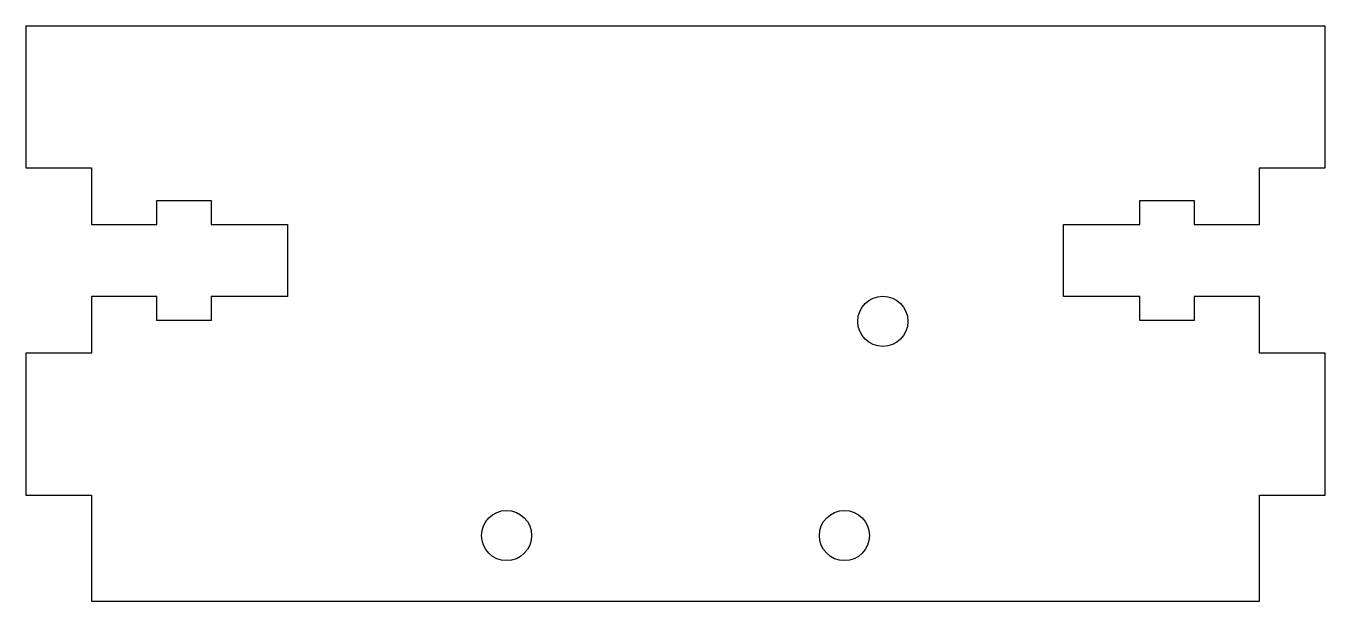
# Model space of a CAD drawing. Header units: millimetres. Extents: x 25.6 to 85.2, y 63.5 to 89.8.
import ezdxf

# ---------------------------------------------------------------- set-up
doc = ezdxf.new("R2010")
doc.units = ezdxf.units.MM
doc.layers.get('0').update_dxf_attribs({"linetype": 'CONTINUOUS'})

msp = doc.modelspace()

# ---------------------------------------------------------------- linework, layer by layer
for p, q in [((85.2, 89.813), (25.6, 89.813)), ((25.6, 89.813), (25.6, 83.313)), ((85.2, 83.313), (85.2, 89.813)), ((25.6, 83.313), (28.6, 83.313)), ((28.6, 83.313), (28.6, 80.713)), ((82.2, 80.713), (82.2, 83.313)), ((82.2, 83.313), (85.2, 83.313)), ((31.6, 80.713), (31.6, 81.813)), ((31.6, 81.813), (34.1, 81.813)), ((34.1, 81.813), (34.1, 80.713)), ((76.7, 80.713), (76.7, 81.813)), ((76.7, 81.813), (79.2, 81.813)), ((79.2, 81.813), (79.2, 80.713)), ((28.6, 80.713), (31.6, 80.713)), ((34.1, 80.713), (37.6, 80.713)), ((37.6, 80.713), (37.6, 77.413)), ((73.2, 77.413), (73.2, 80.713)), ((73.2, 80.713), (76.7, 80.713)), ((79.2, 80.713), (82.2, 80.713)), ((31.6, 77.413), (28.6, 77.413)), ((28.6, 77.413), (28.6, 74.813)), ((31.6, 76.313), (31.6, 77.413)), ((37.6, 77.413), (34.1, 77.413)), ((34.1, 77.413), (34.1, 76.313)), ((76.7, 77.413), (73.2, 77.413)), ((76.7, 76.313), (76.7, 77.413)), ((82.2, 77.413), (79.2, 77.413)), ((79.2, 77.413), (79.2, 76.313)), ((82.2, 74.813), (82.2, 77.413)), ((34.1, 76.313), (31.6, 76.313)), ((79.2, 76.313), (76.7, 76.313)), ((28.6, 74.813), (25.6, 74.813)), ((25.6, 74.813), (25.6, 68.313)), ((85.2, 74.813), (82.2, 74.813)), ((85.2, 68.313), (85.2, 74.813)), ((25.6, 68.313), (28.6, 68.313)), ((28.6, 68.313), (28.6, 63.455)), ((82.2, 63.455), (82.2, 68.313)), ((82.2, 68.313), (85.2, 68.313)), ((28.6, 63.455), (82.2, 63.455))]:
    msp.add_line(p, q)
for centre in [(64.914, 76.275), (47.65, 66.455), (63.15, 66.455)]:
    msp.add_circle(centre, 1.15)

doc.saveas('drawing.dxf')
